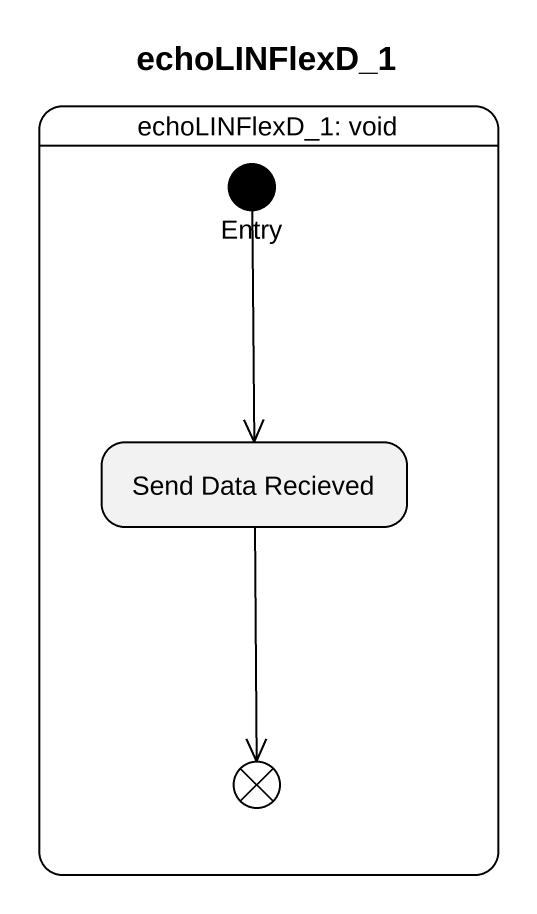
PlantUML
@startuml
title echoLINFlexD_1
hide empty description
state "echoLINFlexD_1: void" as echoLINFlexD_1_void {
  state Entry <<start>>
  state "Send Data Recieved" as Send_Data_Recieved
  state flowfinal1 <<end>>
}
Entry --> Send_Data_Recieved
Send_Data_Recieved --> flowfinal1
@enduml
